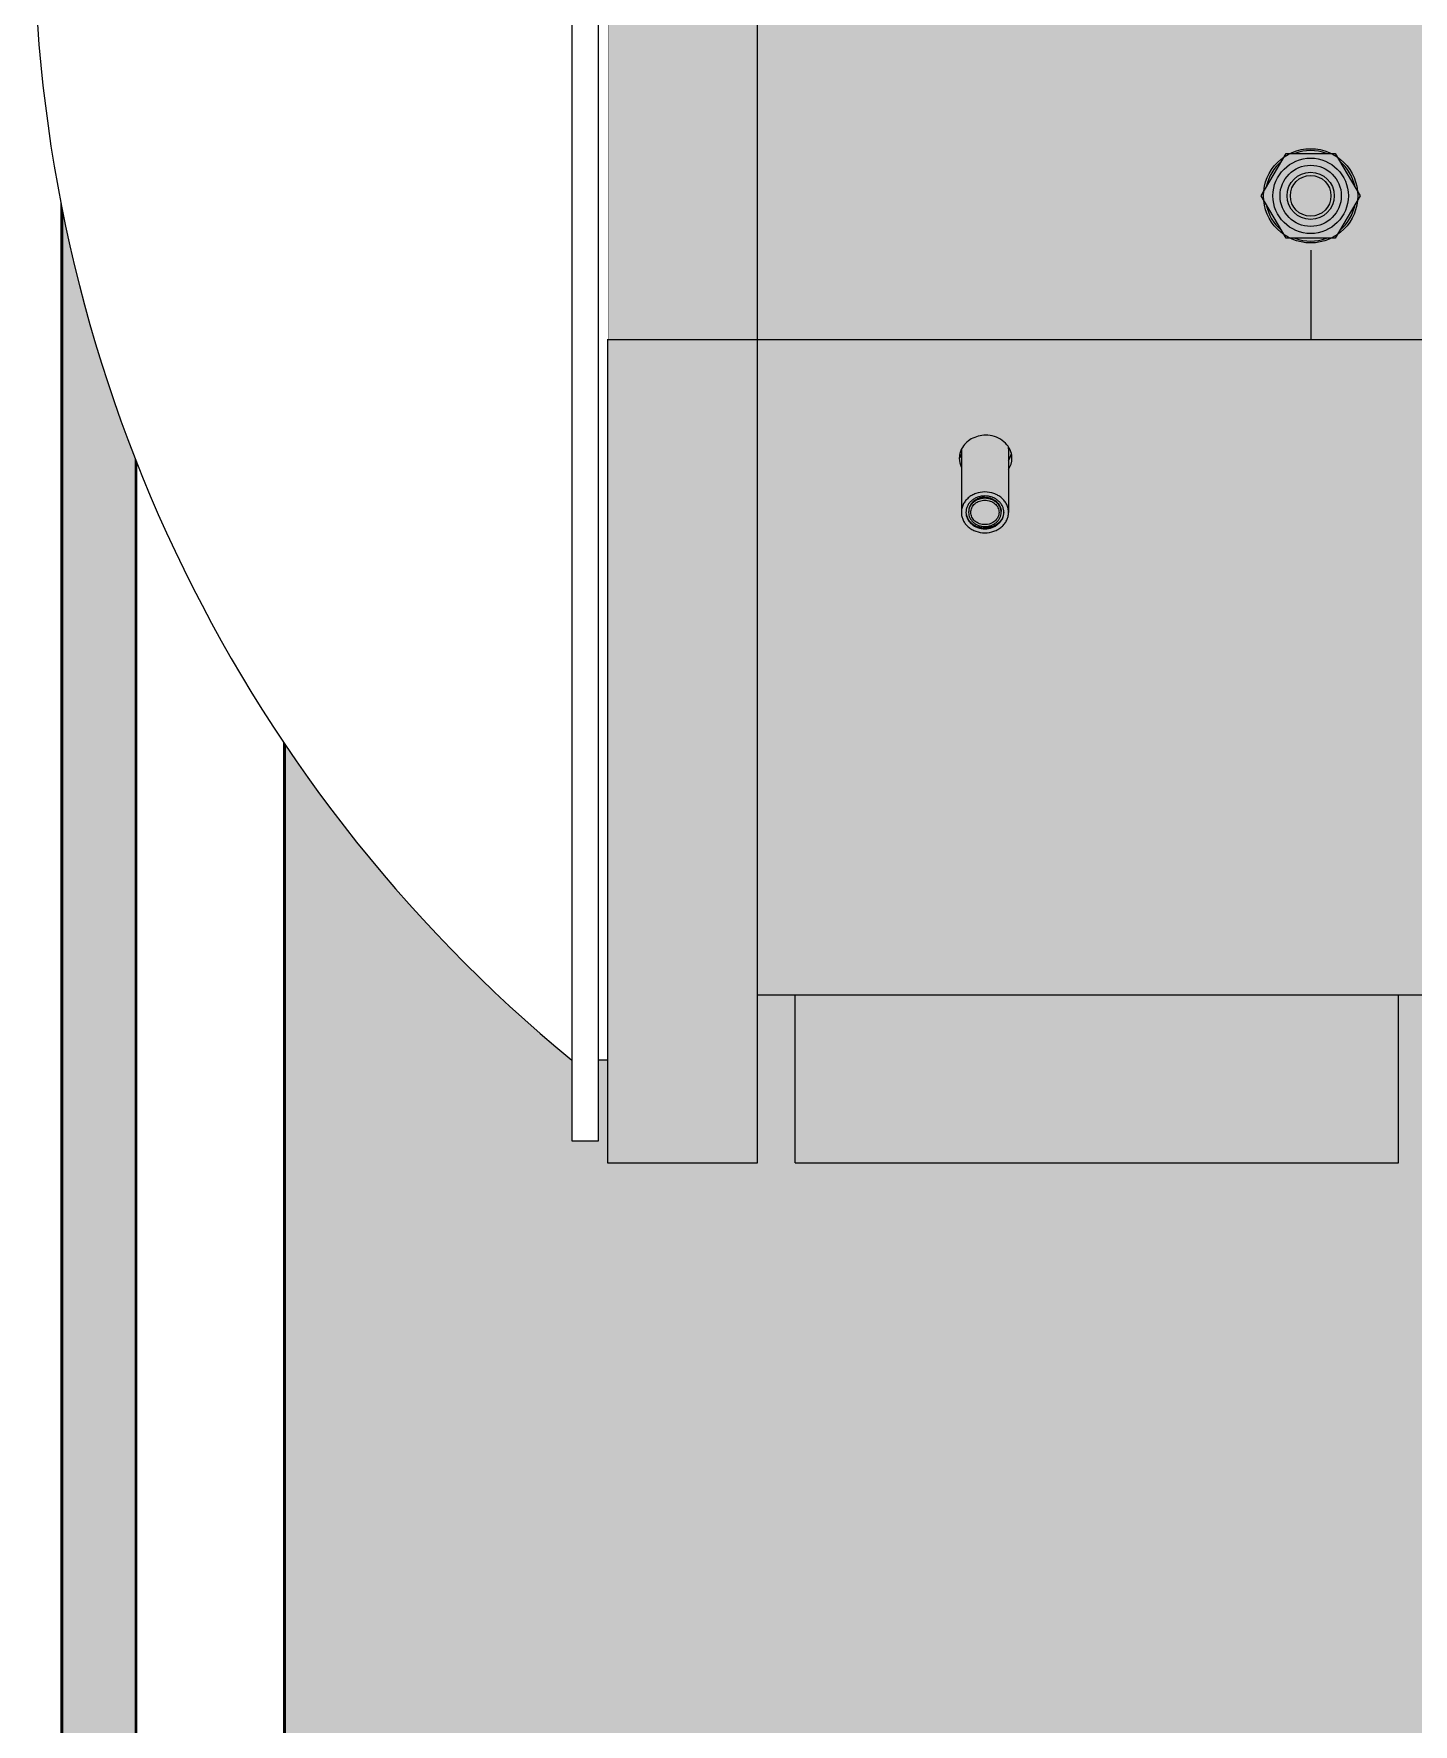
# Model space of a CAD drawing. Header units: millimetres. Extents: x -18489 to 17339, y -1599 to 10961.
# Drawn here: x -17050 to -16957.2, y 2328.2 to 2441.9 of the extents above; entities that cross this region are included whole.
import ezdxf

# ---------------------------------------------------------------- set-up
doc = ezdxf.new("R2010")
doc.units = ezdxf.units.MM
for name, color, linetype in [('188K-SM-03-F10-MECH-EQ-Y2257103$0$0 Xref', 8, 'Continuous'), ('188K-SM-03-F10-MECH-EQ-Y2257103$0$M-EQU-FOUNDATION', 8, 'Continuous'), ('188K-SM-03-F10-MECH-EQ-Y2257103$0$Micron CUP L10 HVAC EQU$0$M-MECH-EQU', 136, 'Continuous'), ('188K-SM-03-F10-MECH-EQ-Y2257103$0$Micron CUP L10 HVAC EQU$0$M-PHASE1 AREA', 252, 'Continuous')]:
    doc.layers.add(name, color=color, linetype=linetype)
doc.styles.add('188K-SM-03-F10-MECH-EQ-Y2257103$0$Micron CUP L10 HVAC EQU$0$Standard', font='arial.ttf')
doc.dimstyles.new('188K-SM-03-F10-MECH-EQ-Y2257103$0$Micron CUP L10 HVAC EQU$0$Standard', dxfattribs={"dimtxt": 0.18, "dimasz": 0.18, "dimexe": 0.18, "dimexo": 0.0625, "dimgap": 0.09, "dimtad": 0, "dimtih": 1, "dimtoh": 1, "dimdec": 4, "dimzin": 0, "dimdsep": 46, "dimtxsty": '188K-SM-03-F10-MECH-EQ-Y2257103$0$Micron CUP L10 HVAC EQU$0$Standard', "dimcen": 0.09, "dimadec": 0, "dimazin": 0, "dimtfac": 1, "dimtdec": 4, "dimtofl": 0, "dimtmove": 0, "dimatfit": 3, "dimfxl": 1, "dimtolj": 1, "dimtzin": 0, "dimarcsym": 0})
pattern_1 = [(50, (4473.52, 709.2), (54.6554, -4.78173), [5.715, -62.865]), (355, (4473.52, 709.2), (-10.57303, 57.31705), [4.572, -50.29218]), (100.45144, (4478.076, 708.8), (44.08237, 52.53533), [4.857, -53.42707]), (46.1842, (4473.52, 724.44), (81.32371, -12.6127), [8.5725, -94.2975]), (96.63556, (4480.3, 723.39), (71.22124, 74.22784), [7.2855, -80.14068]), (351.18415, (4473.52, 724.44), (71.22124, 74.22784), [6.858, -75.43792]), (21, (4481.14, 720.63), (45.48432, -30.67956), [5.715, -62.865]), (326, (4481.14, 720.63), (18.54061, 55.25639), [4.572, -50.292]), (71.45144, (4484.93, 718.07), (64.02493, 24.57683), [4.857, -53.42698]), (37.5, (4473.521, 709.2), (0.926581, 25.366512), [0, -49.6824, 0, -51.054, 0, -50.4825]), (7.5, (4473.52, 709.2), (20.0459, 30.054172), [0, -29.1084, 0, -48.5394, 0, -19.2405]), (327.5, (4456.529, 709.2), (40.677179, -1.718623), [0, -19.05, 0, -59.436, 0, -78.867]), (317.5, (4448.91, 709.2), (44.438754, 7.62795), [0, -24.765, 0, -39.4716, 0, -56.007])]

# ---------------------------------------------------------------- blocks, each defined once
blk = doc.blocks.new('*D253')
at = {"layer": '188K-SM-03-F10-MECH-EQ-Y2257103$0$Micron CUP L10 HVAC EQU$0$M-PHASE1 AREA', "color": 0, "lineweight": -2, "transparency": 16777216}
for p, q in [((-8209.3, 15099.7), (-8209.3, 15039.3)), ((-8682.3, 14485.3), (-8682.3, 15039.7)), ((-8682.1, 15039.5), (-8209.5, 15039.5)), ((-8209.3, 15039.5), (-7739.2, 15039.5))]:
    blk.add_line(p, q, dxfattribs=at)
at = {"layer": '188K-SM-03-F10-MECH-EQ-Y2257103$0$Micron CUP L10 HVAC EQU$0$M-PHASE1 AREA', "color": 0, "transparency": 16777216}
for points in [[(-8682.1, 15039.5), (-8682.1, 15039.4), (-8682.3, 15039.5)], [(-8209.5, 15039.5), (-8209.5, 15039.4), (-8209.3, 15039.5)]]:
    blk.add_solid(points, dxfattribs=at)
at = {"layer": 'DefPoints', "color": 0, "transparency": 16777216}
for p in [(-8209.3, 15099.7), (-8209.3, 15039.5), (-8682.3, 14485.2)]:
    blk.add_point(p, dxfattribs=at)
at = {"layer": '188K-SM-03-F10-MECH-EQ-Y2257103$0$Micron CUP L10 HVAC EQU$0$M-PHASE1 AREA', "color": 0, "transparency": 16777216, "insert": (-7738.6, 15039.5), "char_height": 0.18, "attachment_point": 5, "style": '188K-SM-03-F10-MECH-EQ-Y2257103$0$Micron CUP L10 HVAC EQU$0$Standard'}
blk.add_mtext('\\A1;473.0000', dxfattribs=at)
blk = doc.blocks.new('188K-SM-03-F10-MECH-EQ-Y2257103$0$Micron CUP L10 HVAC EQU$0$A$C0c53ceb0')
at = {"layer": '188K-SM-03-F10-MECH-EQ-Y2257103$0$Micron CUP L10 HVAC EQU$0$M-PHASE1 AREA'}
for p, q in [((-8682.32714, 14485.38523), (-8682.32714, 17603.1009)), ((-8581.63321, 14485.38523), (-8581.63321, 16156.62468)), ((-8242.62783, 15136.19964), (-8225.80584, 15164.74457)), ((-8225.80584, 15164.74457), (-8192.84499, 15164.74457)), ((-8192.84499, 15164.74457), (-8176.023, 15136.19964)), ((-8225.80584, 15107.65471), (-8242.62783, 15136.19964)), ((-8176.023, 15136.19964), (-8192.84499, 15107.65471)), ((-8192.84499, 15107.65471), (-8225.80584, 15107.65471)), ((-8444.45272, 14965.46644), (-8444.45272, 14923.16156)), ((-8412.73613, 14965.97895), (-8412.73613, 14923.16156)), ((-8033.4357, 14598.21637), (-8581.63321, 14598.21637)), ((-8556.2589, 14485.38523), (-8556.2589, 14598.21637)), ((-8150.26989, 14485.38523), (-8150.26989, 14598.21637)), ((-8682.32714, 14485.38523), (-8581.63321, 14485.38523)), ((-8556.2589, 14485.38523), (-8150.26989, 14485.38523))]:
    blk.add_line(p, q, dxfattribs=at)
for radius in [31.71789, 25.37327, 20.61578, 15.85829, 13.67619]:
    blk.add_circle((-8209.32541, 15136.19964), radius, dxfattribs=at)
for centre, radius, start, end in [((-8209.32541, 15136.19964), 30.4679, 69.62238986, 110.37761014), ((-8209.32541, 15136.19964), 30.4679, 129.86361756, 169.03080056), ((-8209.32541, 15136.19964), 30.4679, 10.96919944, 50.13638244), ((-8209.32541, 15136.19964), 30.4679, 190.94857173, 230.07310786), ((-8209.32541, 15136.19964), 30.4679, 309.92689214, 349.05142826), ((-8209.32541, 15136.19964), 30.4679, 249.65458536, 290.34541464), ((-8432.33739, 14959.59813), 13.48888, 166.7059267, 179.94675014), ((-8431.77577, 14959.44938), 14.06966, 154.625343, 166.64234337), ((-8432.0659, 14965.89672), 13.77524, 193.42363065, 205.60772121), ((-8431.34765, 14959.25687), 14.53898, 152.85224405, 154.66286979), ((-8424.66773, 14965.97708), 11.9316, 0.00897902, 6.9636012), ((-8423.85252, 14959.59813), 13.48888, 0.05324986, 13.29407331), ((-8431.76802, 14923.7959), 9.57644, 182.4784765, 183.79111624), ((-8425.42084, 14923.7959), 9.57644, 356.20888376, 357.5215235)]:
    blk.add_arc(centre, radius, start, end, dxfattribs=at)
for points, knots in [([(-8428.09495, 14975.0752), (-8431.41779, 14975.0752), (-8437.98074, 14973.47851), (-8442.86303, 14968.66389), (-8444.28491, 14965.89081)], [0, 0, 0, 0, 0.5160328555, 1, 1, 1, 1]), ([(-8410.72511, 14962.69988), (-8411.55272, 14966.20491), (-8416.42958, 14972.88244), (-8424.18095, 14975.0752), (-8428.09495, 14975.0752)], [0, 0, 0, 0, 0.4792036316, 1, 1, 1, 1]), ([(-8412.73613, 14923.16156), (-8412.73613, 14924.06044), (-8412.94363, 14925.87577), (-8413.86172, 14928.47885), (-8415.3476, 14930.87196), (-8417.3398, 14932.96212), (-8419.7599, 14934.67264), (-8423.44872, 14936.37206), (-8428.59443, 14937.24623), (-8433.74013, 14936.37206), (-8437.42896, 14934.67264), (-8439.84906, 14932.96212), (-8441.84125, 14930.87196), (-8443.32714, 14928.47885), (-8444.24522, 14925.87577), (-8444.45272, 14924.06044), (-8444.45272, 14923.16156)], [0, 0, 0, 0, 0.0580893086, 0.1168913136, 0.1769958679, 0.238758498, 0.3022670214, 0.3673470518, 0.5, 0.6326529482, 0.6977329786, 0.761241502, 0.8230041321, 0.8831086864, 0.9419106914, 1, 1, 1, 1]), ([(-8428.59443, 14934.20344), (-8429.4266, 14934.20344), (-8431.08657, 14934.06269), (-8433.48389, 14933.43579), (-8435.69775, 14932.41639), (-8437.64305, 14931.04122), (-8439.24487, 14929.3607), (-8440.43953, 14927.43665), (-8441.17766, 14925.34376), (-8441.3445, 14923.88424), (-8441.3445, 14923.16156)], [0, 0, 0, 0, 0.1336453813, 0.2660251325, 0.3960593923, 0.5229513315, 0.6463553629, 0.7664463016, 0.8839385107, 1, 1, 1, 1]), ([(-8428.59443, 14932.66527), (-8429.31068, 14932.66527), (-8430.73941, 14932.54412), (-8432.80277, 14932.00456), (-8434.70823, 14931.12716), (-8436.38254, 14929.94356), (-8437.76123, 14928.49714), (-8438.78947, 14926.84111), (-8439.42477, 14925.03977), (-8439.56837, 14923.78357), (-8439.56837, 14923.16156)], [0, 0, 0, 0, 0.1336453813, 0.2660251325, 0.3960593923, 0.5229513315, 0.6463553629, 0.7664463016, 0.8839385107, 1, 1, 1, 1]), ([(-8428.59443, 14933.2996), (-8429.31067, 14933.2996), (-8430.7394, 14933.17845), (-8432.80277, 14932.6389), (-8434.70824, 14931.76149), (-8436.38255, 14930.5779), (-8437.76123, 14929.13147), (-8438.78945, 14927.47544), (-8439.42474, 14925.6741), (-8439.56833, 14924.4179), (-8439.56833, 14923.79589)], [0, 0, 0, 0, 0.1336441668, 0.2660257233, 0.3960597497, 0.522951796, 0.6463558338, 0.7664466458, 0.8839386874, 1, 1, 1, 1]), ([(-8438.1094, 14923.16156), (-8438.1094, 14923.70089), (-8437.98491, 14924.79009), (-8437.43403, 14926.35192), (-8436.54252, 14927.78779), (-8435.34722, 14929.04191), (-8433.89514, 14930.0682), (-8431.68185, 14931.08785), (-8428.59443, 14931.61237), (-8425.50701, 14931.08785), (-8423.29372, 14930.0682), (-8421.84164, 14929.04191), (-8420.64634, 14927.78779), (-8419.75482, 14926.35192), (-8419.20394, 14924.79009), (-8419.07945, 14923.70089), (-8419.07945, 14923.16156)], [0, 0, 0, 0, 0.0580896369, 0.1168910495, 0.1769959692, 0.2387584412, 0.3022670424, 0.3673471053, 0.5, 0.6326528947, 0.6977329576, 0.7612415588, 0.8230040308, 0.8831089505, 0.9419103631, 1, 1, 1, 1]), ([(-8415.84436, 14923.16156), (-8415.84436, 14923.88424), (-8416.01119, 14925.34376), (-8416.74933, 14927.43665), (-8417.94398, 14929.3607), (-8419.54581, 14931.04122), (-8421.49111, 14932.41639), (-8423.70497, 14933.43579), (-8426.10228, 14934.06269), (-8427.76225, 14934.20344), (-8428.59443, 14934.20344)], [0, 0, 0, 0, 0.1160614893, 0.2335536984, 0.3536446371, 0.4770486685, 0.6039406077, 0.7339748675, 0.8663546187, 1, 1, 1, 1]), ([(-8428.59443, 14933.2996), (-8427.87819, 14933.2996), (-8426.44945, 14933.17845), (-8424.38608, 14932.6389), (-8422.48062, 14931.76149), (-8420.80631, 14930.5779), (-8419.42763, 14929.13147), (-8418.3994, 14927.47544), (-8417.76411, 14925.6741), (-8417.62052, 14924.4179), (-8417.62052, 14923.79589)], [0, 0, 0, 0, 0.1336441668, 0.2660257233, 0.3960597497, 0.522951796, 0.6463558338, 0.7664466458, 0.8839386874, 1, 1, 1, 1]), ([(-8417.62049, 14923.16156), (-8417.62049, 14923.78357), (-8417.76408, 14925.03977), (-8418.39939, 14926.84111), (-8419.42763, 14928.49714), (-8420.80631, 14929.94356), (-8422.48062, 14931.12716), (-8424.38608, 14932.00456), (-8426.44945, 14932.54412), (-8427.87818, 14932.66527), (-8428.59443, 14932.66527)], [0, 0, 0, 0, 0.1160614893, 0.2335536984, 0.3536446371, 0.4770486685, 0.6039406077, 0.7339748675, 0.8663546187, 1, 1, 1, 1]), ([(-8444.45272, 14923.16156), (-8444.45272, 14922.26267), (-8444.24522, 14920.44735), (-8443.32714, 14917.84427), (-8441.84125, 14915.45116), (-8439.84906, 14913.36099), (-8437.42896, 14911.65048), (-8433.74013, 14909.95106), (-8428.59443, 14909.07689), (-8423.44872, 14909.95106), (-8419.7599, 14911.65048), (-8417.3398, 14913.36099), (-8415.3476, 14915.45116), (-8413.86172, 14917.84427), (-8412.94363, 14920.44735), (-8412.73613, 14922.26267), (-8412.73613, 14923.16156)], [0, 0, 0, 0, 0.0580893086, 0.1168913136, 0.1769958679, 0.238758498, 0.3022670214, 0.3673470518, 0.5, 0.6326529482, 0.6977329786, 0.761241502, 0.8230041321, 0.8831086864, 0.9419106914, 1, 1, 1, 1]), ([(-8441.3445, 14923.16156), (-8441.3445, 14922.43888), (-8441.17766, 14920.97936), (-8440.43953, 14918.88647), (-8439.24487, 14916.96242), (-8437.64305, 14915.2819), (-8435.69775, 14913.90673), (-8433.48389, 14912.88732), (-8431.08657, 14912.26043), (-8429.4266, 14912.11968), (-8428.59443, 14912.11968)], [0, 0, 0, 0, 0.1160614893, 0.2335536984, 0.3536446371, 0.4770486685, 0.6039406077, 0.7339748675, 0.8663546187, 1, 1, 1, 1]), ([(-8441.3235, 14923.16272), (-8441.27736, 14922.46634), (-8441.02895, 14921.06911), (-8440.21085, 14919.0858), (-8438.97773, 14917.27447), (-8437.3764, 14915.70012), (-8435.46551, 14914.41651), (-8433.31321, 14913.46739), (-8430.9963, 14912.88475), (-8429.39635, 14912.75401), (-8428.59443, 14912.75401)], [0, 0, 0, 0, 0.1159954181, 0.2336863383, 0.3540677851, 0.4777042844, 0.6046749321, 0.7346003294, 0.8667162812, 1, 1, 1, 1]), ([(-8439.56837, 14923.16156), (-8439.56837, 14922.53955), (-8439.42477, 14921.28335), (-8438.78947, 14919.48201), (-8437.76123, 14917.82598), (-8436.38254, 14916.37956), (-8434.70823, 14915.19596), (-8432.80277, 14914.31856), (-8430.73941, 14913.77899), (-8429.31068, 14913.65785), (-8428.59443, 14913.65785)], [0, 0, 0, 0, 0.1160614893, 0.2335536984, 0.3536446371, 0.4770486685, 0.6039406077, 0.7339748675, 0.8663546187, 1, 1, 1, 1]), ([(-8419.07945, 14923.16156), (-8419.07945, 14922.62222), (-8419.20394, 14921.53303), (-8419.75482, 14919.97119), (-8420.64634, 14918.53532), (-8421.84164, 14917.2812), (-8423.29372, 14916.25492), (-8425.50701, 14915.23526), (-8428.59443, 14914.71075), (-8431.68185, 14915.23526), (-8433.89514, 14916.25492), (-8435.34722, 14917.2812), (-8436.54252, 14918.53532), (-8437.43403, 14919.97119), (-8437.98491, 14921.53303), (-8438.1094, 14922.62222), (-8438.1094, 14923.16156)], [0, 0, 0, 0, 0.0580896369, 0.1168910495, 0.1769959692, 0.2387584412, 0.3022670424, 0.3673471053, 0.5, 0.6326528947, 0.6977329576, 0.7612415588, 0.8230040308, 0.8831089505, 0.9419103631, 1, 1, 1, 1]), ([(-8415.86535, 14923.16272), (-8415.9115, 14922.46634), (-8416.15991, 14921.06911), (-8416.97801, 14919.0858), (-8418.21113, 14917.27447), (-8419.81246, 14915.70012), (-8421.72334, 14914.41651), (-8423.87564, 14913.46739), (-8426.19256, 14912.88475), (-8427.79251, 14912.75401), (-8428.59443, 14912.75401)], [0, 0, 0, 0, 0.1159954181, 0.2336863383, 0.3540677851, 0.4777042844, 0.6046749321, 0.7346003294, 0.8667162812, 1, 1, 1, 1]), ([(-8428.59443, 14913.65785), (-8427.87818, 14913.65785), (-8426.44945, 14913.77899), (-8424.38608, 14914.31856), (-8422.48062, 14915.19596), (-8420.80631, 14916.37956), (-8419.42763, 14917.82598), (-8418.39939, 14919.48201), (-8417.76408, 14921.28335), (-8417.62049, 14922.53955), (-8417.62049, 14923.16156)], [0, 0, 0, 0, 0.1336453813, 0.2660251325, 0.3960593923, 0.5229513315, 0.6463553629, 0.7664463016, 0.8839385107, 1, 1, 1, 1]), ([(-8428.59443, 14912.11968), (-8427.76225, 14912.11968), (-8426.10228, 14912.26043), (-8423.70497, 14912.88732), (-8421.49111, 14913.90673), (-8419.54581, 14915.2819), (-8417.94398, 14916.96242), (-8416.74933, 14918.88647), (-8416.01119, 14920.97936), (-8415.84436, 14922.43888), (-8415.84436, 14923.16156)], [0, 0, 0, 0, 0.1336453813, 0.2660251325, 0.3960593923, 0.5229513315, 0.6463553629, 0.7664463016, 0.8839385107, 1, 1, 1, 1])]:
    blk.add_open_spline(points, degree=3, knots=knots, dxfattribs=at)
for points in [[(-8445.82626, 14959.61066), (-8445.82626, 14957.61469), (-8445.34972, 14955.57459), (-8444.48806, 14953.77418)], [(-8412.70567, 14958.17908), (-8411.79424, 14959.54835), (-8411.10516, 14961.09844), (-8410.72511, 14962.69881)], [(-8412.70567, 14952.01011), (-8411.23683, 14954.21707), (-8410.36365, 14956.9596), (-8410.36365, 14959.61066)]]:
    blk.add_open_spline(points, degree=3, dxfattribs=at)
blk.add_wipeout([(-8706.66051, 16087.31564), (-8719.93998, 16076.20601), (-8733.02354, 16064.86632), (-8745.9072, 16053.30002), (-8758.58703, 16041.51062), (-8771.05919, 16029.50173), (-8783.31985, 16017.277), (-8795.3653, 16004.84015), (-8807.19187, 15992.19498), (-8818.79594, 15979.34532), (-8830.17399, 15966.29511), (-8841.32255, 15953.04831), (-8852.23822, 15939.60896), (-8862.91768, 15925.98115), (-8873.35767, 15912.16903), (-8883.55502, 15898.17682), (-8893.50662, 15884.00876), (-8903.20944, 15869.66919), (-8912.66052, 15855.16246), (-8921.85698, 15840.493), (-8930.79602, 15825.66527), (-8939.47493, 15810.68379), (-8947.89105, 15795.55313), (-8956.04182, 15780.27789), (-8963.92476, 15764.86272), (-8971.53746, 15749.31233), (-8978.87762, 15733.63144), (-8985.94299, 15717.82484), (-8992.73142, 15701.89734), (-8999.24084, 15685.85379), (-9005.46927, 15669.69908), (-9011.41482, 15653.43813), (-9017.07566, 15637.07589), (-9022.45009, 15620.61735), (-9027.53645, 15604.06751), (-9032.33321, 15587.43143), (-9036.83889, 15570.71417), (-9041.05213, 15553.92082), (-9044.97165, 15537.05649), (-9048.59624, 15520.12633), (-9051.92482, 15503.13549), (-9054.95635, 15486.08915), (-9057.68992, 15468.99249), (-9060.1247, 15451.85073), (-9062.25994, 15434.66909), (-9064.095, 15417.4528), (-9065.62931, 15400.20711), (-9066.86241, 15382.93726), (-9067.79392, 15365.64853), (-9068.42356, 15348.34617), (-9068.75114, 15331.03546), (-9068.77655, 15313.72167), (-9068.49979, 15296.41007), (-9067.92094, 15279.10594), (-9067.04018, 15261.81454), (-9065.85778, 15244.54115), (-9064.3741, 15227.29103), (-9062.58959, 15210.06943), (-9060.50479, 15192.88159), (-9058.12034, 15175.73276), (-9055.43697, 15158.62815), (-9052.45549, 15141.57298), (-9049.1768, 15124.57245), (-9045.60192, 15107.63172), (-9041.73192, 15090.75596), (-9037.56799, 15073.95031), (-9033.1114, 15057.2199), (-9028.3635, 15040.56981), (-9023.32574, 15024.00512), (-9017.99965, 15007.53087), (-9012.38686, 14991.15208), (-9006.48907, 14974.87375), (-9000.30809, 14958.70082), (-8993.84579, 14942.63824), (-8987.10414, 14926.69088), (-8980.0852, 14910.8636), (-8972.79111, 14895.16124), (-8965.22408, 14879.58857), (-8957.38642, 14864.15033), (-8949.28053, 14848.85123), (-8940.90886, 14833.69592), (-8932.27397, 14818.68903), (-8923.37849, 14803.83513), (-8914.22513, 14789.13873), (-8904.81667, 14774.60433), (-8895.15599, 14760.23633), (-8885.24602, 14746.03913), (-8875.08979, 14732.01704), (-8864.69039, 14718.17434), (-8854.05097, 14704.51524), (-8843.1748, 14691.0439), (-8832.06518, 14677.76443), (-8820.72548, 14664.68087), (-8809.15918, 14651.79722), (-8797.36979, 14639.11738), (-8785.3609, 14626.64523), (-8773.13616, 14614.38456), (-8760.69932, 14602.33911), (-8748.05414, 14590.51254), (-8735.20449, 14578.90847), (-8722.15428, 14567.53042), (-8708.90748, 14556.38187), (-8706.66051, 14554.52961), (-8706.66051, 14500.24127), (-8688.67013, 14500.24127), (-8688.67013, 14554.52961), (-8682.32655, 14554.52961), (-8682.32655, 16087.31564), (-8688.67013, 16087.31564), (-8688.67013, 16141.60397), (-8706.66051, 16141.60397)]).dxf.layer = '188K-SM-03-F10-MECH-EQ-Y2257103$0$Micron CUP L10 HVAC EQU$0$M-PHASE1 AREA'
for p, q in [((-8706.66051, 16141.60397), (-8706.66051, 14500.24127)), ((-8688.67013, 14500.24127), (-8688.67013, 16141.60397)), ((-8682.32655, 14554.52961), (-8688.67013, 14554.52961)), ((-8706.66051, 14500.24127), (-8688.67013, 14500.24127))]:
    blk.add_line(p, q, dxfattribs=at)
blk.add_arc((-8076.78179, 15320.92262), 992.02089, 129.41590656, 230.58409344, dxfattribs=at)
dim = blk.add_linear_dim(base=(-8209.32655, 15039.47911), p1=(-8682.32655, 14485.21968), p2=(-8209.32655, 15099.7246), dimstyle='188K-SM-03-F10-MECH-EQ-Y2257103$0$Micron CUP L10 HVAC EQU$0$Standard', dxfattribs=at)
dim.commit()
dim.dimension.update_dxf_attribs({"geometry": '*D253', "text_midpoint": (-7738.58738, 15039.47911), "dimtype": 128})
blk = doc.blocks.new('188K-SM-03-F10-MECH-EQ-Y2257103$0$Micron CUP L10 HVAC EQU')
at = {"layer": '188K-SM-03-F10-MECH-EQ-Y2257103$0$Micron CUP L10 HVAC EQU$0$M-MECH-EQU'}
blk.add_blockref('188K-SM-03-F10-MECH-EQ-Y2257103$0$Micron CUP L10 HVAC EQU$0$A$C0c53ceb0', (-206166.7, 2082.2), dxfattribs=at)
blk = doc.blocks.new('188K-SM-03-F10-MECH-EQ-Y2257103')
at = {"layer": '188K-SM-03-F10-MECH-EQ-Y2257103$0$M-EQU-FOUNDATION'}
h = blk.add_hatch(dxfattribs=at)
h.set_pattern_fill('AR-CONC', color=256, scale=0.3)
h.set_pattern_definition(pattern_1)
h.paths.add_polyline_path([(-17043.15, 4192.46), (-16393.15, 4192.46), (-16393.15, 1372.46), (-17043.15, 1372.46)], flags=16)
h.paths.add_polyline_path([(-17048.15, 4197.46), (-16388.15, 4197.46), (-16388.15, 1367.46), (-17048.15, 1367.46)])
h = blk.add_hatch(dxfattribs=at)
h.set_pattern_fill('AR-CONC', color=256, scale=0.3)
h.set_pattern_definition(pattern_1)
h.paths.add_polyline_path([(-17033.15, 4182.46), (-16403.15, 4182.46), (-16403.15, 1382.46), (-17033.15, 1382.46)])
at = {"layer": '188K-SM-03-F10-MECH-EQ-Y2257103$0$M-EQU-FOUNDATION', "const_width": 0.2}
for points in [[(-17048.15, 4197.46), (-16388.15, 4197.46), (-16388.15, 1367.46), (-17048.15, 1367.46)], [(-17043.15, 4192.46), (-16393.15, 4192.46), (-16393.15, 1372.46), (-17043.15, 1372.46)], [(-17033.15, 4182.46), (-16403.15, 4182.46), (-16403.15, 1382.46), (-17033.15, 1382.46)]]:
    blk.add_lwpolyline(points, close=True, dxfattribs=at)
at = {"layer": '188K-SM-03-F10-MECH-EQ-Y2257103$0$0 Xref', "xscale": 0.1, "yscale": 0.1, "zscale": 0.1}
blk.add_blockref('188K-SM-03-F10-MECH-EQ-Y2257103$0$Micron CUP L10 HVAC EQU', (4473.52, 709.2), dxfattribs=at)

msp = doc.modelspace()

# ---------------------------------------------------------------- block references
msp.add_blockref('188K-SM-03-F10-MECH-EQ-Y2257103', (0, 0))

doc.saveas('drawing.dxf')
